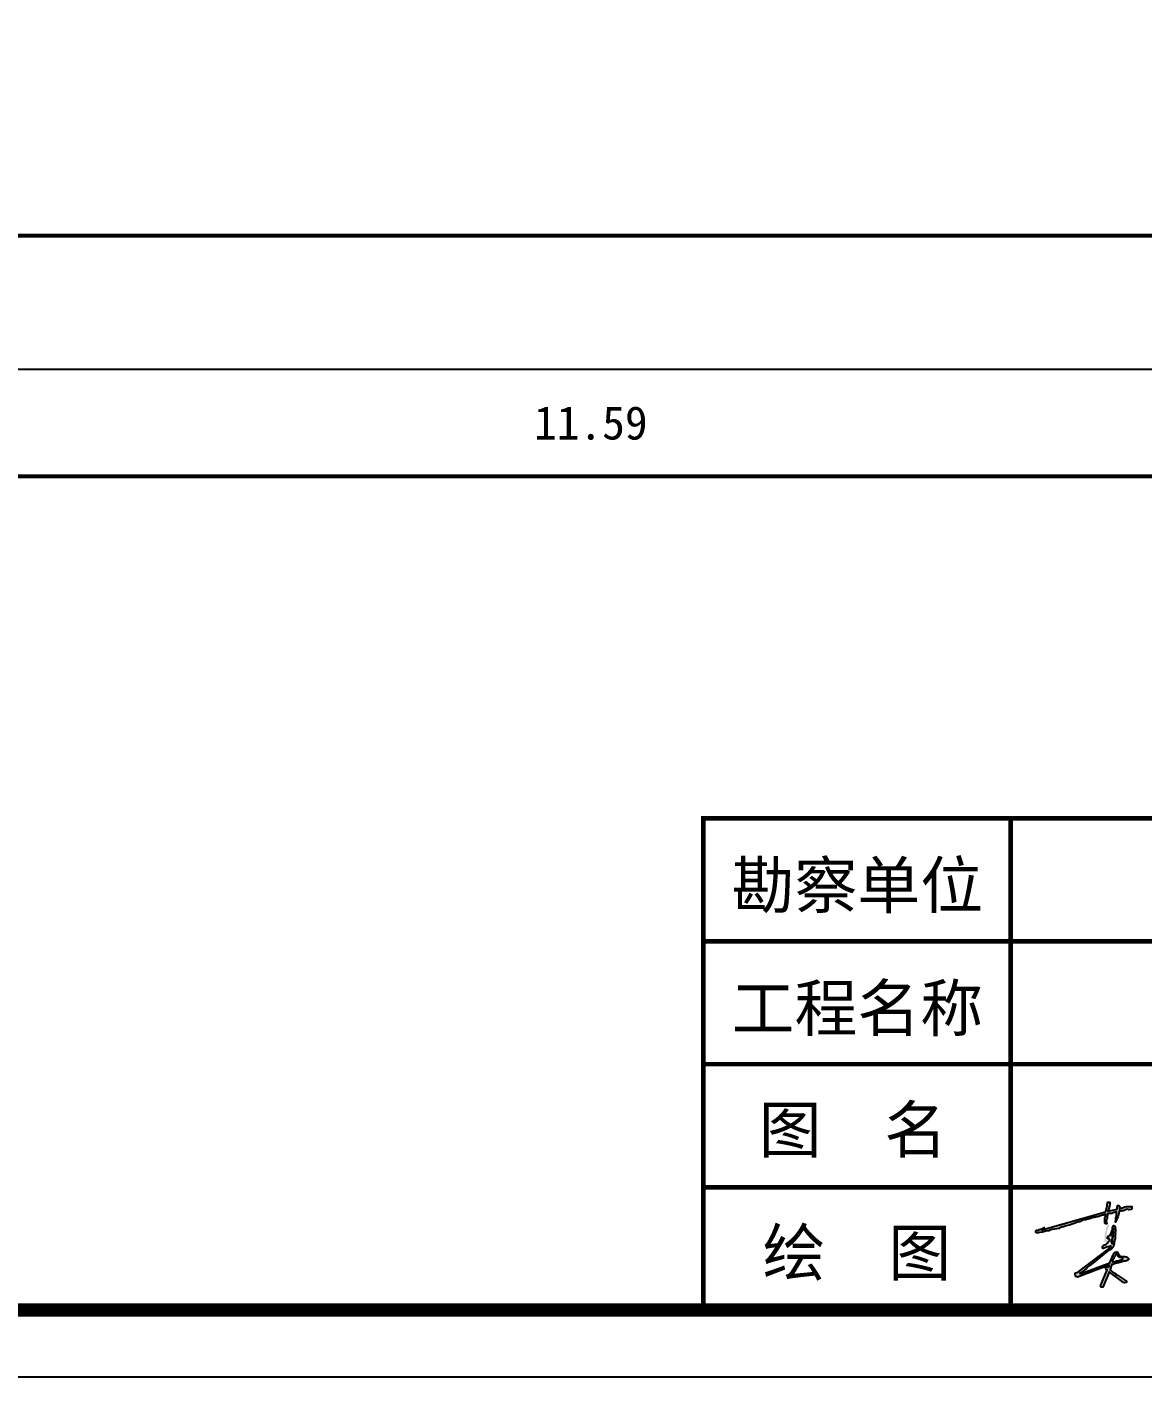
# Model space of a CAD drawing. Header units: millimetres. Extents: x -255 to 9196, y 129 to 426.
# Drawn here: x 1646.1 to 1729.5, y 129.3 to 230.3 of the extents above; entities that cross this region are included whole.
import ezdxf

# ---------------------------------------------------------------- set-up
doc = ezdxf.new("R2010")
doc.units = ezdxf.units.MM
doc.layers.add('不打印', color=7, linetype='Continuous', plot=False)
doc.layers.add('地质-图框', color=7, linetype='Continuous')
doc.layers.add('地质-标注栏', color=7, linetype='Continuous')
doc.styles.get("Standard").update_dxf_attribs({"font": 'simfang_0.ttf', "height": 2.5})
doc.styles.add('标注栏数据', font='simfang_0.ttf', dxfattribs={"width": 0.7, "height": 2.5})

msp = doc.modelspace()

# ---------------------------------------------------------------- hatches: boundary and pattern name
h = msp.add_hatch(color=256)
h.paths.add_polyline_path([(1725.12, 141.08), (1725.19, 141.09), (1725.22, 141.1), (1725.3, 141.13), (1725.37, 141.15), (1725.39, 141.15), (1725.47, 141.16), (1725.53, 141.18), (1725.59, 141.2), (1725.65, 141.22), (1725.67, 141.24), (1725.71, 141.26), (1725.76, 141.26), (1725.84, 141.27), (1725.89, 141.29), (1725.96, 141.3), (1726.02, 141.31), (1726.12, 141.32), (1726.21, 141.35), (1726.25, 141.36), (1726.39, 141.41), (1726.41, 141.42), (1726.48, 141.45), (1726.54, 141.45), (1726.6, 141.48), (1726.65, 141.5), (1726.7, 141.5), (1726.7, 141.46), (1726.7, 141.43), (1726.69, 141.42), (1726.69, 141.39), (1726.69, 141.36), (1726.69, 141.32), (1726.67, 141.29), (1726.66, 141.25), (1726.66, 141.22), (1726.66, 141.18), (1726.66, 141.15), (1726.66, 141.12), (1726.66, 141.07), (1726.66, 141.04), (1726.66, 141), (1726.65, 140.97), (1726.65, 140.93), (1726.66, 140.85), (1726.68, 140.81), (1726.72, 140.79), (1726.77, 140.79), (1726.79, 140.79), (1726.77, 140.87), (1726.74, 140.93), (1726.74, 140.97), (1726.74, 141.01), (1726.76, 141.06), (1726.77, 141.1), (1726.78, 141.13), (1726.79, 141.16), (1726.81, 141.2), (1726.83, 141.23), (1726.83, 141.26), (1726.83, 141.28), (1726.83, 141.34), (1726.83, 141.38), (1726.84, 141.42), (1726.85, 141.46), (1726.83, 141.52), (1726.87, 141.54), (1726.91, 141.56), (1726.94, 141.56), (1727.02, 141.57), (1727.11, 141.57), (1727.17, 141.57), (1727.21, 141.58), (1727.24, 141.6), (1727.27, 141.63), (1727.33, 141.65), (1727.41, 141.66), (1727.44, 141.66), (1727.5, 141.69), (1727.52, 141.7), (1727.53, 141.67), (1727.52, 141.58), (1727.52, 141.53), (1727.52, 141.47), (1727.51, 141.41), (1727.51, 141.37), (1727.51, 141.33), (1727.49, 141.28), (1727.47, 141.22), (1727.48, 141.16), (1727.44, 140.92), (1727.47, 140.98), (1727.51, 141.04), (1727.55, 141.13), (1727.59, 141.19), (1727.62, 141.31), (1727.64, 141.37), (1727.67, 141.46), (1727.67, 141.51), (1727.69, 141.58), (1727.71, 141.68), (1727.72, 141.77), (1727.78, 141.76), (1727.86, 141.74), (1727.95, 141.76), (1728.04, 141.77), (1728.19, 141.85), (1728.25, 141.86), (1728.36, 141.89), (1728.44, 141.85), (1728.59, 141.86), (1728.67, 141.92), (1728.67, 141.99), (1728.67, 142.08), (1728.59, 142.08), (1728.51, 142.09), (1728.45, 142.1), (1728.38, 142.1), (1728.27, 142.1), (1728.15, 142.07), (1728.1, 142.05), (1727.98, 142), (1727.96, 141.99), (1727.94, 141.98), (1727.91, 141.96), (1727.88, 141.96), (1727.86, 141.95), (1727.83, 141.94), (1727.82, 141.93), (1727.78, 141.93), (1727.76, 141.92), (1727.74, 141.91), (1727.74, 141.93), (1727.74, 141.96), (1727.74, 142.01), (1727.75, 142.03), (1727.76, 142.09), (1727.74, 142.12), (1727.7, 142.17), (1727.63, 142.17), (1727.6, 142.17), (1727.59, 142.14), (1727.59, 142.09), (1727.58, 142.07), (1727.58, 142), (1727.58, 141.95), (1727.56, 141.91), (1727.56, 141.88), (1726.87, 141.74), (1726.88, 141.76), (1726.89, 141.79), (1726.92, 141.84), (1726.93, 141.87), (1726.94, 141.93), (1726.96, 142.01), (1726.97, 142.04), (1727, 142.11), (1727, 142.17), (1727.01, 142.2), (1727.02, 142.26), (1727.03, 142.3), (1727.05, 142.35), (1727.03, 142.38), (1727.02, 142.42), (1727, 142.42), (1726.96, 142.42), (1726.92, 142.42), (1726.9, 142.42), (1726.86, 142.4), (1726.85, 142.36), (1726.85, 142.32), (1726.84, 142.29), (1726.83, 142.26), (1726.83, 142.22), (1726.83, 142.19), (1726.83, 142.15), (1726.81, 142.09), (1726.8, 142.04), (1726.8, 142.02), (1726.79, 141.98), (1726.76, 141.94), (1726.75, 141.9), (1726.77, 141.86), (1726.74, 141.79), (1726.72, 141.75), (1726.71, 141.73), (1726.7, 141.68), (1722.03, 140.37), (1721.99, 140.35), (1721.96, 140.34), (1721.91, 140.35), (1721.93, 140.37), (1721.95, 140.4), (1721.98, 140.42), (1722.01, 140.44), (1722.15, 140.53), (1721.98, 140.44), (1721.91, 140.43), (1721.85, 140.4), (1721.81, 140.39), (1721.76, 140.37), (1721.75, 140.37), (1721.68, 140.33), (1721.66, 140.32), (1721.61, 140.31), (1721.58, 140.32), (1721.53, 140.31), (1721.49, 140.27), (1721.48, 140.23), (1721.48, 140.19), (1721.49, 140.15), (1721.55, 140.13), (1721.62, 140.13), (1721.69, 140.13), (1721.75, 140.15), (1721.79, 140.15), (1721.99, 140.18), (1722.24, 140.24), (1722.36, 140.26), (1722.45, 140.27), (1722.53, 140.32), (1722.72, 140.36), (1722.91, 140.39), (1723.2, 140.45), (1723.29, 140.5), (1723.46, 140.56), (1723.55, 140.58), (1723.75, 140.63), (1723.98, 140.7), (1724.09, 140.72), (1724.12, 140.74), (1724.35, 140.81), (1724.44, 140.84), (1724.52, 140.89), (1724.7, 140.93), (1724.78, 140.95), (1724.86, 140.98), (1724.92, 141.01), (1724.98, 141.03), (1725.01, 141.04), (1725.04, 141.06)])
h.paths.add_polyline_path([(1726.92, 140.53), (1726.94, 140.54), (1726.95, 140.56), (1726.97, 140.61), (1726.98, 140.66), (1726.98, 140.69), (1726.95, 140.71), (1726.94, 140.72), (1726.93, 140.72), (1726.93, 140.72), (1726.91, 140.72), (1726.9, 140.7), (1726.9, 140.7), (1726.85, 140.66), (1726.84, 140.65), (1726.82, 140.62), (1726.79, 140.6), (1726.78, 140.59), (1726.78, 140.58), (1726.77, 140.56), (1726.76, 140.53), (1726.74, 140.48), (1726.75, 140.45), (1726.75, 140.41), (1726.75, 140.38), (1726.74, 140.35), (1726.74, 140.34), (1726.73, 140.31), (1726.72, 140.28), (1726.71, 140.26), (1726.71, 140.25), (1726.7, 140.21), (1726.69, 140.17), (1726.69, 140.14), (1726.67, 140.1), (1726.66, 140.08), (1726.66, 140.06), (1726.65, 140.02), (1726.64, 139.96), (1726.64, 139.94), (1726.64, 139.92), (1726.63, 139.89), (1726.62, 139.83), (1726.63, 139.76), (1726.64, 139.69), (1726.64, 139.67), (1726.64, 139.66), (1726.63, 139.59), (1726.62, 139.58), (1726.62, 139.55), (1726.62, 139.53), (1726.62, 139.5), (1726.62, 139.47), (1726.63, 139.42), (1726.64, 139.4), (1726.7, 139.4), (1726.72, 139.43), (1726.79, 139.48), (1726.84, 139.52), (1726.87, 139.55), (1726.87, 139.57), (1726.87, 139.6), (1726.87, 139.62), (1726.88, 139.65), (1726.89, 139.66), (1726.83, 139.69), (1726.84, 139.68), (1726.84, 139.66), (1726.79, 139.63), (1726.77, 139.61), (1726.77, 139.59), (1726.77, 139.57), (1726.75, 139.56), (1726.72, 139.57), (1726.71, 139.6), (1726.71, 139.62), (1726.71, 139.68), (1726.74, 139.72), (1726.75, 139.75), (1726.77, 139.84), (1726.77, 139.89), (1726.77, 139.93), (1726.77, 139.95), (1726.78, 139.98), (1726.78, 140.03), (1726.79, 140.07), (1726.8, 140.12), (1726.8, 140.13), (1726.82, 140.2), (1726.84, 140.26), (1726.84, 140.28), (1726.84, 140.32), (1726.85, 140.36), (1726.86, 140.39), (1726.89, 140.42), (1726.9, 140.44), (1726.9, 140.49)])
h.paths.add_polyline_path([(1727.43, 140.49), (1727.43, 140.52), (1727.43, 140.53), (1727.43, 140.55), (1727.42, 140.58), (1727.41, 140.6), (1727.4, 140.62), (1727.39, 140.63), (1727.38, 140.64), (1727.37, 140.65), (1727.33, 140.66), (1727.29, 140.66), (1727.27, 140.63), (1727.27, 140.6), (1727.24, 140.56), (1727.21, 140.53), (1727.21, 140.49), (1727.24, 140.44), (1727.07, 139.97), (1727.31, 140.45), (1727.31, 140.43), (1727.29, 140.32), (1727.31, 140.13), (1727.3, 140.07), (1727.3, 140.02), (1727.3, 139.98), (1727.29, 139.91), (1727.27, 139.82), (1727.24, 139.73), (1727.23, 139.66), (1727.23, 139.57), (1727.22, 139.53), (1727.22, 139.45), (1727.22, 139.4), (1727.19, 139.3), (1727.18, 139.33), (1727.13, 139.42), (1727.12, 139.46), (1727.12, 139.48), (1727.14, 139.53), (1727.14, 139.56), (1727.14, 139.58), (1727.16, 139.61), (1727.19, 139.69), (1727.2, 139.73), (1727.2, 139.75), (1727.21, 139.8), (1727.21, 139.88), (1727.2, 139.9), (1727.14, 139.94), (1726.98, 139.91), (1726.94, 139.9), (1726.89, 139.87), (1726.86, 139.83), (1726.85, 139.8), (1726.84, 139.76), (1726.83, 139.73), (1726.83, 139.71), (1726.84, 139.7), (1726.89, 139.68), (1726.9, 139.68), (1726.92, 139.68), (1726.93, 139.7), (1726.96, 139.69), (1726.98, 139.67), (1727, 139.65), (1727.02, 139.61), (1727.02, 139.58), (1727, 139.54), (1726.92, 139.46), (1726.83, 139.35), (1726.8, 139.32), (1726.77, 139.3), (1726.74, 139.27), (1726.69, 139.25), (1726.67, 139.23), (1726.62, 139.21), (1726.56, 139.17), (1726.51, 139.13), (1726.47, 139.09), (1726.47, 139.04), (1726.48, 138.98), (1726.5, 138.95), (1726.55, 138.94), (1726.78, 139.04), (1726.87, 139.06), (1726.95, 139.08), (1727.01, 139.1), (1727.05, 139.11), (1727.08, 139.13), (1727.09, 139.13), (1727.11, 139.11), (1727.11, 139.11), (1727.1, 139.08), (1727.07, 139.02), (1724.61, 137.15), (1724.46, 137.12), (1724.44, 137.09), (1724.44, 137.02), (1724.45, 136.95), (1724.46, 136.89), (1724.48, 136.85), (1724.61, 136.81), (1726.69, 137.6), (1726.71, 137.61), (1726.73, 137.61), (1726.97, 137.7), (1726.97, 137.65), (1726.96, 137.61), (1726.92, 137.55), (1726.9, 137.53), (1726.89, 137.57), (1726.79, 137.61), (1726.73, 137.61), (1726.69, 137.6), (1726.69, 137.56), (1726.73, 137.47), (1726.73, 137.45), (1726.75, 137.41), (1726.76, 137.37), (1726.77, 137.34), (1726.83, 137.34), (1726.39, 136.32), (1726.37, 136.25), (1726.33, 136.16), (1726.38, 136.05), (1726.41, 136.05), (1726.49, 136.05), (1726.97, 137.17), (1726.98, 137.2), (1728.04, 136.41), (1728.11, 136.38), (1728.24, 136.41), (1728.26, 136.45), (1728.26, 136.51), (1727.66, 136.91), (1727.65, 136.92), (1727.61, 136.95), (1727.54, 136.98), (1727.48, 137.01), (1727.47, 137.03), (1727.44, 137.07), (1727.4, 137.1), (1727.36, 137.13), (1727.33, 137.14), (1727.24, 137.19), (1727.19, 137.23), (1727.17, 137.25), (1727.13, 137.29), (1727.09, 137.33), (1727.05, 137.36), (1727.05, 137.38), (1727.07, 137.44), (1727.07, 137.45), (1727.09, 137.5), (1727.1, 137.55), (1727.11, 137.59), (1727.13, 137.63), (1727.15, 137.68), (1727.15, 137.7), (1727.14, 137.74), (1727.21, 137.76), (1727.3, 137.77), (1727.38, 137.8), (1727.55, 137.84), (1727.67, 137.88), (1727.7, 137.9), (1727.78, 137.91), (1727.86, 137.93), (1727.91, 137.95), (1728.07, 138.01), (1728.16, 138.01), (1728.26, 138.03), (1728.32, 138.06), (1728.36, 138.07), (1728.42, 138.13), (1728.43, 138.17), (1728.41, 138.21), (1728.37, 138.25), (1728.3, 138.29), (1728.25, 138.32), (1728.15, 138.34), (1728.09, 138.34), (1727.99, 138.35), (1727.95, 138.35), (1727.87, 138.36), (1727.82, 138.37), (1727.81, 138.37), (1727.73, 138.43), (1727.72, 138.44), (1727.71, 138.47), (1727.66, 138.54), (1727.63, 138.58), (1727.62, 138.62), (1727.59, 138.68), (1727.54, 138.7), (1727.45, 138.68), (1727.37, 138.65), (1727.33, 138.6), (1727.32, 138.57), (1727.31, 138.55), (1727.28, 138.46), (1727.25, 138.42), (1727.22, 138.36), (1727.19, 138.3), (1727.17, 138.28), (1727.16, 138.23), (1727.14, 138.17), (1727.03, 137.88), (1725.07, 137.16), (1725, 137.13), (1724.94, 137.11), (1724.89, 137.09), (1724.83, 137.08), (1724.78, 137.08), (1724.78, 137.09), (1724.78, 137.1), (1724.81, 137.11), (1724.83, 137.13), (1725.13, 137.32), (1725.15, 137.35), (1725.25, 137.39), (1725.29, 137.47), (1725.3, 137.5), (1725.37, 137.58), (1725.44, 137.62), (1725.49, 137.66), (1725.55, 137.7), (1725.63, 137.74), (1726.98, 138.84), (1727.04, 138.85), (1727.11, 138.9), (1727.15, 138.95), (1727.2, 138.99), (1727.23, 139), (1727.25, 139.01), (1727.29, 139.1), (1727.31, 139.19), (1727.34, 139.19), (1727.3, 139.24), (1727.33, 139.25), (1727.34, 139.26), (1727.35, 139.3), (1727.35, 139.32), (1727.35, 139.34), (1727.35, 139.39), (1727.37, 139.49), (1727.4, 139.62), (1727.41, 139.68), (1727.41, 139.75), (1727.41, 139.87), (1727.44, 140.08), (1727.43, 140.09), (1727.43, 140.12), (1727.43, 140.14), (1727.44, 140.16), (1727.44, 140.17), (1727.44, 140.18), (1727.44, 140.2), (1727.45, 140.22), (1727.45, 140.22), (1727.45, 140.24), (1727.45, 140.26), (1727.44, 140.27), (1727.44, 140.3), (1727.44, 140.32), (1727.44, 140.35), (1727.44, 140.37), (1727.44, 140.38), (1727.44, 140.4), (1727.44, 140.4), (1727.44, 140.43), (1727.43, 140.45), (1727.43, 140.45)], flags=17)
h.paths.add_polyline_path([(1727.21, 139.88), (1727.2, 139.9), (1727.14, 139.94), (1726.98, 139.91), (1726.94, 139.9), (1726.89, 139.87), (1726.86, 139.83), (1726.85, 139.8), (1726.84, 139.76), (1726.83, 139.73), (1726.83, 139.71), (1726.84, 139.7), (1726.89, 139.68), (1726.9, 139.68), (1726.92, 139.68), (1726.93, 139.7), (1726.96, 139.69), (1726.98, 139.67), (1727, 139.65), (1727.02, 139.61), (1727.02, 139.58), (1727, 139.54), (1726.92, 139.46), (1726.83, 139.35), (1726.8, 139.32), (1726.77, 139.3), (1726.74, 139.27), (1726.69, 139.25), (1726.67, 139.23), (1726.62, 139.21), (1726.56, 139.17), (1726.51, 139.13), (1726.47, 139.09), (1726.47, 139.04), (1726.48, 138.98), (1726.5, 138.95), (1726.55, 138.94), (1726.78, 139.04), (1726.87, 139.06), (1726.95, 139.08), (1727.01, 139.1), (1727.05, 139.11), (1727.08, 139.13), (1727.09, 139.13), (1727.11, 139.11), (1727.11, 139.11), (1727.1, 139.08), (1727.07, 139.02), (1724.61, 137.15), (1724.46, 137.12), (1724.44, 137.09), (1724.44, 137.02), (1724.45, 136.95), (1724.46, 136.89), (1724.48, 136.85), (1724.61, 136.81), (1726.69, 137.6), (1726.69, 137.6), (1726.71, 137.61), (1726.73, 137.61), (1726.97, 137.7), (1726.97, 137.65), (1726.96, 137.61), (1726.92, 137.55), (1726.9, 137.53), (1726.89, 137.57), (1726.79, 137.61), (1726.73, 137.61), (1726.69, 137.6), (1726.69, 137.56), (1726.73, 137.47), (1726.73, 137.45), (1726.75, 137.41), (1726.76, 137.37), (1726.77, 137.34), (1726.83, 137.34), (1726.39, 136.32), (1726.37, 136.25), (1726.33, 136.16), (1726.38, 136.05), (1726.41, 136.05), (1726.49, 136.05), (1726.97, 137.17), (1726.98, 137.2), (1728.04, 136.41), (1728.11, 136.38), (1728.24, 136.41), (1728.26, 136.45), (1728.26, 136.51), (1727.66, 136.91), (1727.65, 136.92), (1727.61, 136.95), (1727.54, 136.98), (1727.48, 137.01), (1727.47, 137.03), (1727.44, 137.07), (1727.4, 137.1), (1727.36, 137.13), (1727.33, 137.14), (1727.24, 137.19), (1727.19, 137.23), (1727.17, 137.25), (1727.13, 137.29), (1727.09, 137.33), (1727.05, 137.36), (1727.05, 137.38), (1727.07, 137.44), (1727.07, 137.45), (1727.09, 137.5), (1727.1, 137.55), (1727.11, 137.59), (1727.13, 137.63), (1727.15, 137.68), (1727.15, 137.7), (1727.14, 137.74), (1727.21, 137.76), (1727.3, 137.77), (1727.38, 137.8), (1727.55, 137.84), (1727.67, 137.88), (1727.7, 137.9), (1727.78, 137.91), (1727.86, 137.93), (1727.91, 137.95), (1728.07, 138.01), (1728.16, 138.01), (1728.26, 138.03), (1728.32, 138.06), (1728.36, 138.07), (1728.42, 138.13), (1728.43, 138.17), (1728.41, 138.21), (1728.37, 138.25), (1728.3, 138.29), (1728.25, 138.32), (1728.15, 138.34), (1728.09, 138.34), (1727.99, 138.35), (1727.95, 138.35), (1727.87, 138.36), (1727.82, 138.37), (1727.81, 138.37), (1727.73, 138.43), (1727.72, 138.44), (1727.71, 138.47), (1727.66, 138.54), (1727.63, 138.58), (1727.62, 138.62), (1727.59, 138.68), (1727.54, 138.7), (1727.45, 138.68), (1727.37, 138.65), (1727.33, 138.6), (1727.32, 138.57), (1727.31, 138.55), (1727.28, 138.46), (1727.25, 138.42), (1727.22, 138.36), (1727.19, 138.3), (1727.17, 138.28), (1727.16, 138.23), (1727.14, 138.17), (1727.03, 137.88), (1725.07, 137.16), (1725, 137.13), (1724.94, 137.11), (1724.89, 137.09), (1724.83, 137.08), (1724.78, 137.08), (1724.78, 137.09), (1724.78, 137.1), (1724.81, 137.11), (1724.83, 137.13), (1725.13, 137.32), (1725.15, 137.35), (1725.25, 137.39), (1725.29, 137.47), (1725.3, 137.5), (1725.37, 137.58), (1725.44, 137.62), (1725.49, 137.66), (1725.55, 137.7), (1725.63, 137.74), (1726.98, 138.84), (1727.04, 138.85), (1727.11, 138.9), (1727.15, 138.95), (1727.2, 138.99), (1727.23, 139), (1727.25, 139.01), (1727.29, 139.1), (1727.31, 139.19), (1727.34, 139.19), (1727.3, 139.24), (1727.33, 139.25), (1727.34, 139.26), (1727.35, 139.3), (1727.35, 139.32), (1727.35, 139.34), (1727.35, 139.39), (1727.37, 139.49), (1727.4, 139.62), (1727.41, 139.68), (1727.41, 139.75), (1727.41, 139.87), (1727.44, 140.08), (1727.43, 140.09), (1727.43, 140.12), (1727.43, 140.14), (1727.44, 140.16), (1727.44, 140.17), (1727.44, 140.18), (1727.44, 140.2), (1727.45, 140.22), (1727.45, 140.22), (1727.45, 140.24), (1727.45, 140.26), (1727.44, 140.27), (1727.44, 140.3), (1727.44, 140.32), (1727.44, 140.35), (1727.44, 140.37), (1727.44, 140.38), (1727.44, 140.4), (1727.44, 140.4), (1727.44, 140.43), (1727.43, 140.45), (1727.43, 140.45), (1727.43, 140.49), (1727.43, 140.52), (1727.43, 140.53), (1727.43, 140.55), (1727.42, 140.58), (1727.41, 140.6), (1727.4, 140.62), (1727.39, 140.63), (1727.38, 140.64), (1727.37, 140.65), (1727.33, 140.66), (1727.29, 140.66), (1727.27, 140.63), (1727.27, 140.6), (1727.24, 140.56), (1727.21, 140.53), (1727.21, 140.49), (1727.24, 140.44), (1727.07, 139.97), (1727.31, 140.45), (1727.31, 140.43), (1727.29, 140.32), (1727.31, 140.13), (1727.3, 140.07), (1727.3, 140.02), (1727.3, 139.98), (1727.29, 139.91), (1727.27, 139.82), (1727.24, 139.73), (1727.23, 139.66), (1727.23, 139.57), (1727.22, 139.53), (1727.22, 139.45), (1727.22, 139.4), (1727.19, 139.3), (1727.18, 139.33), (1727.13, 139.42), (1727.12, 139.46), (1727.12, 139.48), (1727.14, 139.53), (1727.14, 139.56), (1727.14, 139.58), (1727.16, 139.61), (1727.19, 139.69), (1727.2, 139.73), (1727.2, 139.75), (1727.21, 139.8)], flags=17)
h = msp.add_hatch(color=256)
h.paths.add_polyline_path([(1727.31, 139.19), (1727.34, 139.19), (1727.3, 139.24), (1727.33, 139.25), (1727.34, 139.26), (1727.35, 139.3), (1727.35, 139.32), (1727.35, 139.34), (1727.35, 139.39), (1727.37, 139.49), (1727.4, 139.62), (1727.41, 139.68), (1727.41, 139.75), (1727.41, 139.87), (1727.44, 140.08), (1727.43, 140.09), (1727.43, 140.12), (1727.43, 140.14), (1727.44, 140.16), (1727.44, 140.17), (1727.44, 140.18), (1727.44, 140.2), (1727.45, 140.22), (1727.45, 140.22), (1727.45, 140.24), (1727.45, 140.26), (1727.44, 140.27), (1727.44, 140.3), (1727.44, 140.32), (1727.44, 140.35), (1727.44, 140.37), (1727.44, 140.38), (1727.44, 140.4), (1727.44, 140.4), (1727.44, 140.43), (1727.43, 140.45), (1727.43, 140.45), (1727.43, 140.49), (1727.43, 140.52), (1727.43, 140.53), (1727.43, 140.55), (1727.42, 140.58), (1727.41, 140.6), (1727.4, 140.62), (1727.39, 140.63), (1727.38, 140.64), (1727.37, 140.65), (1727.33, 140.66), (1727.29, 140.66), (1727.27, 140.63), (1727.27, 140.6), (1727.24, 140.56), (1727.21, 140.53), (1727.21, 140.49), (1727.24, 140.44), (1727.07, 139.97), (1727.31, 140.45), (1727.31, 140.43), (1727.29, 140.32), (1727.31, 140.13), (1727.3, 140.07), (1727.3, 140.02), (1727.3, 139.98), (1727.29, 139.91), (1727.27, 139.82), (1727.24, 139.73), (1727.23, 139.66), (1727.23, 139.57), (1727.22, 139.53), (1727.22, 139.45), (1727.22, 139.4), (1727.19, 139.3), (1727.18, 139.33), (1727.13, 139.42), (1727.12, 139.46), (1727.12, 139.48), (1727.14, 139.53), (1727.14, 139.56), (1727.14, 139.58), (1727.16, 139.61), (1727.19, 139.69), (1727.2, 139.73), (1727.2, 139.75), (1727.21, 139.8), (1727.21, 139.88), (1727.2, 139.9), (1727.14, 139.94), (1726.98, 139.91), (1726.94, 139.9), (1726.89, 139.87), (1726.86, 139.83), (1726.85, 139.8), (1726.84, 139.76), (1726.83, 139.73), (1726.83, 139.71), (1726.84, 139.7), (1726.89, 139.68), (1726.9, 139.68), (1726.92, 139.68), (1726.93, 139.7), (1726.96, 139.69), (1726.98, 139.67), (1727, 139.65), (1727.02, 139.61), (1727.02, 139.58), (1727, 139.54), (1726.92, 139.46), (1726.83, 139.35), (1726.8, 139.32), (1726.77, 139.3), (1726.74, 139.27), (1726.69, 139.25), (1726.67, 139.23), (1726.62, 139.21), (1726.56, 139.17), (1726.51, 139.13), (1726.47, 139.09), (1726.47, 139.04), (1726.48, 138.98), (1726.5, 138.95), (1726.55, 138.94), (1726.78, 139.04), (1726.87, 139.06), (1726.95, 139.08), (1727.01, 139.1), (1727.05, 139.11), (1727.08, 139.13), (1727.09, 139.13), (1727.11, 139.11), (1727.11, 139.11), (1727.1, 139.08), (1727.07, 139.02), (1724.61, 137.15), (1724.46, 137.12), (1724.44, 137.09), (1724.44, 137.02), (1724.45, 136.95), (1724.46, 136.89), (1724.48, 136.85), (1724.61, 136.81), (1726.69, 137.6), (1726.71, 137.61), (1726.73, 137.61), (1726.97, 137.7), (1726.97, 137.65), (1726.96, 137.61), (1726.92, 137.55), (1726.9, 137.53), (1726.89, 137.57), (1726.79, 137.61), (1726.73, 137.61), (1726.69, 137.6), (1726.69, 137.56), (1726.73, 137.47), (1726.73, 137.45), (1726.75, 137.41), (1726.76, 137.37), (1726.77, 137.34), (1726.83, 137.34), (1726.39, 136.32), (1726.37, 136.25), (1726.33, 136.16), (1726.38, 136.05), (1726.41, 136.05), (1726.49, 136.05), (1726.97, 137.17), (1726.98, 137.2), (1728.04, 136.41), (1728.11, 136.38), (1728.24, 136.41), (1728.26, 136.45), (1728.26, 136.51), (1727.66, 136.91), (1727.65, 136.92), (1727.61, 136.95), (1727.54, 136.98), (1727.48, 137.01), (1727.47, 137.03), (1727.44, 137.07), (1727.4, 137.1), (1727.36, 137.13), (1727.33, 137.14), (1727.24, 137.19), (1727.19, 137.23), (1727.17, 137.25), (1727.13, 137.29), (1727.09, 137.33), (1727.05, 137.36), (1727.05, 137.38), (1727.07, 137.44), (1727.07, 137.45), (1727.09, 137.5), (1727.1, 137.55), (1727.11, 137.59), (1727.13, 137.63), (1727.15, 137.68), (1727.15, 137.7), (1727.14, 137.74), (1727.21, 137.76), (1727.3, 137.77), (1727.38, 137.8), (1727.55, 137.84), (1727.67, 137.88), (1727.7, 137.9), (1727.78, 137.91), (1727.86, 137.93), (1727.91, 137.95), (1728.07, 138.01), (1728.16, 138.01), (1728.26, 138.03), (1728.32, 138.06), (1728.36, 138.07), (1728.42, 138.13), (1728.43, 138.17), (1728.41, 138.21), (1728.37, 138.25), (1728.3, 138.29), (1728.25, 138.32), (1728.15, 138.34), (1728.09, 138.34), (1727.99, 138.35), (1727.95, 138.35), (1727.87, 138.36), (1727.82, 138.37), (1727.81, 138.37), (1727.73, 138.43), (1727.72, 138.44), (1727.71, 138.47), (1727.66, 138.54), (1727.63, 138.58), (1727.62, 138.62), (1727.59, 138.68), (1727.54, 138.7), (1727.45, 138.68), (1727.37, 138.65), (1727.33, 138.6), (1727.32, 138.57), (1727.31, 138.55), (1727.28, 138.46), (1727.25, 138.42), (1727.22, 138.36), (1727.19, 138.3), (1727.17, 138.28), (1727.16, 138.23), (1727.14, 138.17), (1727.03, 137.88), (1725.07, 137.16), (1725, 137.13), (1724.94, 137.11), (1724.89, 137.09), (1724.83, 137.08), (1724.78, 137.08), (1724.78, 137.09), (1724.78, 137.1), (1724.81, 137.11), (1724.83, 137.13), (1725.13, 137.32), (1725.15, 137.35), (1725.25, 137.39), (1725.29, 137.47), (1725.3, 137.5), (1725.37, 137.58), (1725.44, 137.62), (1725.49, 137.66), (1725.55, 137.7), (1725.63, 137.74), (1726.98, 138.84), (1727.04, 138.85), (1727.11, 138.9), (1727.15, 138.95), (1727.2, 138.99), (1727.23, 139), (1727.25, 139.01), (1727.29, 139.1)])
h.paths.add_polyline_path([(1726.95, 139.24), (1726.88, 139.23), (1726.86, 139.22), (1726.83, 139.22), (1726.86, 139.25), (1726.87, 139.26), (1726.9, 139.28), (1726.93, 139.32), (1726.95, 139.35), (1726.95, 139.38), (1726.98, 139.42), (1727, 139.43), (1727.01, 139.44), (1727.05, 139.43), (1727.06, 139.42), (1727.08, 139.4), (1727.09, 139.38), (1727.1, 139.34), (1727.11, 139.3), (1727.11, 139.29), (1727.1, 139.28), (1727.1, 139.27), (1727.1, 139.26)], flags=16)
h.paths.add_polyline_path([(1727.1, 139.67), (1727.05, 139.67), (1727.01, 139.69), (1727, 139.7), (1727, 139.73), (1727, 139.75), (1727, 139.76), (1727.01, 139.76), (1727.07, 139.77), (1727.14, 139.77), (1727.15, 139.75), (1727.15, 139.74), (1727.15, 139.73), (1727.14, 139.7), (1727.12, 139.68)], flags=16)
h.paths.add_polyline_path([(1727.53, 138.61), (1727.59, 138.63), (1727.59, 138.62), (1727.59, 138.61), (1727.6, 138.59), (1727.6, 138.57), (1727.6, 138.54), (1727.6, 138.51), (1727.61, 138.49), (1727.62, 138.47), (1727.64, 138.44), (1727.65, 138.41), (1727.65, 138.38), (1727.65, 138.36), (1727.67, 138.33), (1727.73, 138.29), (1727.78, 138.27), (1727.86, 138.24), (1727.94, 138.22), (1728, 138.2), (1727.99, 138.17), (1727.96, 138.14), (1727.92, 138.11), (1727.87, 138.1), (1727.77, 138.07), (1727.69, 138.04), (1727.65, 138.02), (1727.53, 138.02), (1727.46, 138.01), (1727.44, 138), (1727.41, 137.98), (1727.27, 137.96), (1727.25, 137.95), (1727.21, 137.95), (1727.21, 137.96), (1727.21, 137.98), (1727.21, 137.99), (1727.23, 138.02), (1727.24, 138.07), (1727.25, 138.11), (1727.27, 138.16), (1727.31, 138.21), (1727.33, 138.25), (1727.35, 138.29), (1727.38, 138.34), (1727.4, 138.37), (1727.41, 138.38), (1727.47, 138.46), (1727.47, 138.49), (1727.5, 138.55), (1727.51, 138.58), (1727.51, 138.59)], flags=16)

# ---------------------------------------------------------------- linework, layer by layer
at = {"const_width": 0.345}
for points in [[(1696.63, 171.11), (1880.49, 171.11), (1880.49, 134.34), (1696.63, 134.34), (1696.63, 171.11)], [(1696.63, 171.11), (1880.49, 171.11), (1880.49, 134.34), (1696.63, 134.34), (1696.63, 171.11)], [(1719.61, 134.34), (1719.61, 171.11)], [(1696.63, 161.92), (1880.49, 161.92)], [(1696.63, 152.73), (1880.49, 152.73)], [(1696.63, 143.53), (1880.49, 143.53)], [(1719.61, 143.53), (1880.49, 143.53)]]:
    msp.add_lwpolyline(points, dxfattribs=at)
for points in [[(1722.15, 140.53), (1722.01, 140.44), (1721.98, 140.42), (1721.95, 140.4), (1721.95, 140.4), (1721.93, 140.37), (1721.93, 140.37), (1721.91, 140.35), (1721.91, 140.35), (1721.96, 140.34), (1721.99, 140.35), (1722.03, 140.37), (1726.7, 141.68), (1726.71, 141.73), (1726.72, 141.75), (1726.72, 141.75), (1726.74, 141.79), (1726.74, 141.79), (1726.77, 141.86), (1726.75, 141.9), (1726.76, 141.94), (1726.76, 141.94), (1726.79, 141.98), (1726.8, 142.02), (1726.8, 142.04), (1726.8, 142.04), (1726.81, 142.09), (1726.81, 142.09), (1726.83, 142.15), (1726.83, 142.19), (1726.83, 142.22), (1726.83, 142.26), (1726.84, 142.29), (1726.85, 142.32), (1726.85, 142.36), (1726.85, 142.36), (1726.86, 142.4), (1726.86, 142.4), (1726.9, 142.42), (1726.9, 142.42), (1726.92, 142.42), (1726.96, 142.42), (1727, 142.42), (1727.02, 142.42), (1727.03, 142.38), (1727.03, 142.38), (1727.05, 142.35), (1727.03, 142.3), (1727.02, 142.26), (1727.02, 142.26), (1727.01, 142.2), (1727, 142.17), (1727, 142.17), (1727, 142.11), (1727, 142.11), (1726.97, 142.04), (1726.96, 142.01), (1726.94, 141.93), (1726.93, 141.87), (1726.92, 141.84), (1726.89, 141.79), (1726.89, 141.79), (1726.88, 141.76), (1726.87, 141.74), (1727.56, 141.88), (1727.56, 141.91), (1727.56, 141.91), (1727.58, 141.95), (1727.58, 141.95), (1727.58, 142), (1727.58, 142), (1727.58, 142.07), (1727.59, 142.09), (1727.59, 142.09), (1727.59, 142.14), (1727.59, 142.14), (1727.6, 142.17), (1727.6, 142.17), (1727.63, 142.17), (1727.63, 142.17), (1727.7, 142.17), (1727.7, 142.17), (1727.74, 142.12), (1727.76, 142.09), (1727.75, 142.03), (1727.74, 142.01), (1727.74, 142.01), (1727.74, 141.96), (1727.74, 141.96), (1727.74, 141.93), (1727.74, 141.91), (1727.76, 141.92), (1727.78, 141.93), (1727.82, 141.93), (1727.83, 141.94), (1727.86, 141.95), (1727.88, 141.96), (1727.91, 141.96), (1727.94, 141.98), (1727.96, 141.99), (1727.98, 142), (1728.1, 142.05), (1728.15, 142.07), (1728.27, 142.1), (1728.27, 142.1), (1728.38, 142.1), (1728.45, 142.1), (1728.51, 142.09), (1728.59, 142.08), (1728.67, 142.08), (1728.67, 141.99), (1728.67, 141.99), (1728.67, 141.92), (1728.59, 141.86), (1728.59, 141.86), (1728.44, 141.85), (1728.36, 141.89), (1728.36, 141.89), (1728.25, 141.86), (1728.19, 141.85), (1728.19, 141.85), (1728.04, 141.77), (1728.04, 141.77), (1727.95, 141.76), (1727.95, 141.76), (1727.86, 141.74), (1727.78, 141.76), (1727.72, 141.77), (1727.71, 141.68), (1727.71, 141.68), (1727.69, 141.58), (1727.69, 141.58), (1727.67, 141.51), (1727.67, 141.46), (1727.67, 141.46), (1727.64, 141.37), (1727.62, 141.31), (1727.62, 141.31), (1727.59, 141.19), (1727.55, 141.13), (1727.55, 141.13), (1727.51, 141.04), (1727.51, 141.04), (1727.47, 140.98), (1727.47, 140.98), (1727.44, 140.92), (1727.48, 141.16), (1727.47, 141.22), (1727.49, 141.28), (1727.51, 141.33), (1727.51, 141.37), (1727.51, 141.41), (1727.52, 141.47), (1727.52, 141.53), (1727.52, 141.58), (1727.53, 141.67), (1727.52, 141.7), (1727.5, 141.69), (1727.44, 141.66), (1727.41, 141.66), (1727.33, 141.65), (1727.27, 141.63), (1727.24, 141.6), (1727.21, 141.58), (1727.17, 141.57), (1727.11, 141.57), (1727.02, 141.57), (1726.94, 141.56), (1726.91, 141.56), (1726.87, 141.54), (1726.87, 141.54), (1726.83, 141.52), (1726.85, 141.46), (1726.84, 141.42), (1726.83, 141.38), (1726.83, 141.34), (1726.83, 141.28), (1726.83, 141.26), (1726.83, 141.23), (1726.81, 141.2), (1726.79, 141.16), (1726.78, 141.13), (1726.77, 141.1), (1726.76, 141.06), (1726.74, 141.01), (1726.74, 140.97), (1726.74, 140.93), (1726.77, 140.87), (1726.79, 140.79), (1726.77, 140.79), (1726.72, 140.79), (1726.68, 140.81), (1726.66, 140.85), (1726.65, 140.93), (1726.65, 140.97), (1726.66, 141), (1726.66, 141.04), (1726.66, 141.07), (1726.66, 141.12), (1726.66, 141.15), (1726.66, 141.18), (1726.66, 141.22), (1726.66, 141.25), (1726.67, 141.29), (1726.69, 141.32), (1726.69, 141.36), (1726.69, 141.39), (1726.69, 141.42), (1726.7, 141.43), (1726.7, 141.46), (1726.7, 141.5), (1726.65, 141.5), (1726.6, 141.48), (1726.54, 141.45), (1726.48, 141.45), (1726.41, 141.42), (1726.39, 141.41), (1726.25, 141.36), (1726.21, 141.35), (1726.12, 141.32), (1726.02, 141.31), (1725.96, 141.3), (1725.89, 141.29), (1725.84, 141.27), (1725.76, 141.26), (1725.71, 141.26), (1725.67, 141.24), (1725.65, 141.22), (1725.59, 141.2), (1725.53, 141.18), (1725.47, 141.16), (1725.39, 141.15), (1725.37, 141.15), (1725.3, 141.13), (1725.22, 141.1), (1725.19, 141.09), (1725.12, 141.08), (1725.04, 141.06), (1725.01, 141.04), (1724.98, 141.03), (1724.92, 141.01), (1724.86, 140.98), (1724.78, 140.95), (1724.7, 140.93), (1724.52, 140.89), (1724.44, 140.84), (1724.35, 140.81), (1724.12, 140.74), (1724.09, 140.72), (1723.98, 140.7), (1723.75, 140.63), (1723.55, 140.58), (1723.46, 140.56), (1723.29, 140.5), (1723.2, 140.45), (1722.91, 140.39), (1722.72, 140.36), (1722.53, 140.32), (1722.45, 140.27), (1722.36, 140.26), (1722.24, 140.24), (1721.99, 140.18), (1721.79, 140.15), (1721.75, 140.15), (1721.69, 140.13), (1721.62, 140.13), (1721.55, 140.13), (1721.49, 140.15), (1721.48, 140.19), (1721.48, 140.23), (1721.49, 140.27), (1721.53, 140.31), (1721.58, 140.32), (1721.61, 140.31), (1721.66, 140.32), (1721.68, 140.33), (1721.75, 140.37), (1721.76, 140.37), (1721.81, 140.39), (1721.85, 140.4), (1721.91, 140.43), (1721.98, 140.44), (1722.15, 140.53)], [(1727.33, 140.66), (1727.37, 140.65), (1727.38, 140.64), (1727.39, 140.63), (1727.4, 140.62), (1727.41, 140.6), (1727.42, 140.58), (1727.43, 140.55), (1727.43, 140.53), (1727.43, 140.52), (1727.43, 140.49), (1727.43, 140.45), (1727.43, 140.45), (1727.44, 140.43), (1727.44, 140.4), (1727.44, 140.4), (1727.44, 140.38), (1727.44, 140.37), (1727.44, 140.35), (1727.44, 140.32), (1727.44, 140.3), (1727.44, 140.27), (1727.45, 140.26), (1727.45, 140.24), (1727.45, 140.22), (1727.45, 140.22), (1727.44, 140.2), (1727.44, 140.18), (1727.44, 140.17), (1727.44, 140.16), (1727.43, 140.14), (1727.43, 140.12), (1727.43, 140.09), (1727.44, 140.08), (1727.41, 139.87), (1727.41, 139.75), (1727.41, 139.68), (1727.4, 139.62), (1727.37, 139.49), (1727.35, 139.39), (1727.35, 139.34), (1727.35, 139.32), (1727.35, 139.3), (1727.34, 139.26), (1727.33, 139.25), (1727.3, 139.24), (1727.34, 139.19), (1727.31, 139.19), (1727.29, 139.1), (1727.25, 139.01), (1727.23, 139), (1727.2, 138.99), (1727.15, 138.95), (1727.11, 138.9), (1727.04, 138.85), (1726.98, 138.84), (1725.63, 137.74), (1725.55, 137.7), (1725.49, 137.66), (1725.44, 137.62), (1725.37, 137.58), (1725.3, 137.5), (1725.29, 137.47), (1725.25, 137.39), (1725.15, 137.35), (1725.13, 137.32), (1724.83, 137.13), (1724.81, 137.11), (1724.78, 137.1), (1724.78, 137.09), (1724.78, 137.08), (1724.83, 137.08), (1724.89, 137.09), (1724.94, 137.11), (1725, 137.13), (1725.07, 137.16), (1727.03, 137.88), (1727.14, 138.17), (1727.16, 138.23), (1727.17, 138.28), (1727.19, 138.3), (1727.22, 138.36), (1727.25, 138.42), (1727.28, 138.46), (1727.31, 138.55), (1727.32, 138.57), (1727.33, 138.6), (1727.37, 138.65), (1727.45, 138.68), (1727.54, 138.7), (1727.59, 138.68), (1727.62, 138.62), (1727.63, 138.58), (1727.66, 138.54), (1727.71, 138.47), (1727.72, 138.44), (1727.73, 138.43), (1727.81, 138.37), (1727.82, 138.37), (1727.87, 138.36), (1727.95, 138.35), (1727.99, 138.35), (1728.09, 138.34), (1728.15, 138.34), (1728.25, 138.32), (1728.3, 138.29), (1728.37, 138.25), (1728.41, 138.21), (1728.43, 138.17), (1728.42, 138.13), (1728.36, 138.07), (1728.32, 138.06), (1728.26, 138.03), (1728.16, 138.01), (1728.07, 138.01), (1727.91, 137.95), (1727.86, 137.93), (1727.78, 137.91), (1727.7, 137.9), (1727.67, 137.88), (1727.55, 137.84), (1727.38, 137.8), (1727.3, 137.77), (1727.21, 137.76), (1727.14, 137.74), (1727.15, 137.7), (1727.15, 137.68), (1727.13, 137.63), (1727.11, 137.59), (1727.1, 137.55), (1727.09, 137.5), (1727.07, 137.45), (1727.07, 137.44), (1727.05, 137.38), (1727.05, 137.36), (1727.09, 137.33), (1727.13, 137.29), (1727.17, 137.25), (1727.19, 137.23), (1727.24, 137.19), (1727.33, 137.14), (1727.36, 137.13), (1727.4, 137.1), (1727.44, 137.07), (1727.47, 137.03), (1727.48, 137.01), (1727.54, 136.98), (1727.61, 136.95), (1727.65, 136.92), (1727.66, 136.91), (1728.26, 136.51), (1728.26, 136.45), (1728.24, 136.41), (1728.11, 136.38), (1728.04, 136.41), (1726.98, 137.2), (1726.97, 137.17), (1726.49, 136.05), (1726.41, 136.05), (1726.38, 136.05), (1726.33, 136.16), (1726.37, 136.25), (1726.39, 136.32), (1726.83, 137.34), (1726.77, 137.34), (1726.76, 137.37), (1726.75, 137.41), (1726.73, 137.45), (1726.73, 137.47), (1726.69, 137.56), (1726.69, 137.6), (1726.71, 137.61), (1726.79, 137.61), (1726.89, 137.57), (1726.9, 137.53), (1726.92, 137.55), (1726.96, 137.61), (1726.97, 137.65), (1726.97, 137.7), (1724.61, 136.81), (1724.48, 136.85), (1724.46, 136.89), (1724.45, 136.95), (1724.44, 137.02), (1724.44, 137.09), (1724.46, 137.12), (1724.61, 137.15), (1727.07, 139.02)], [(1727.07, 139.02), (1727.1, 139.08), (1727.11, 139.11), (1727.11, 139.11), (1727.09, 139.13), (1727.08, 139.13), (1727.05, 139.11), (1727.01, 139.1), (1726.95, 139.08), (1726.87, 139.06), (1726.78, 139.04), (1726.55, 138.94), (1726.5, 138.95), (1726.48, 138.98), (1726.47, 139.04), (1726.47, 139.09), (1726.51, 139.13), (1726.56, 139.17), (1726.62, 139.21), (1726.67, 139.23), (1726.69, 139.25), (1726.74, 139.27), (1726.77, 139.3), (1726.8, 139.32), (1726.83, 139.35), (1726.92, 139.46), (1727, 139.54), (1727.02, 139.58), (1727.02, 139.61), (1727, 139.65), (1726.98, 139.67), (1726.96, 139.69), (1726.93, 139.7), (1726.92, 139.68), (1726.9, 139.68), (1726.89, 139.68), (1726.84, 139.7), (1726.83, 139.71), (1726.83, 139.73), (1726.84, 139.76), (1726.85, 139.8), (1726.86, 139.83), (1726.89, 139.87), (1726.94, 139.9), (1726.98, 139.91), (1727.14, 139.94), (1727.2, 139.9), (1727.21, 139.88), (1727.21, 139.8), (1727.2, 139.75), (1727.2, 139.73), (1727.19, 139.69), (1727.16, 139.61), (1727.14, 139.58), (1727.14, 139.56), (1727.14, 139.53), (1727.12, 139.48), (1727.12, 139.46), (1727.13, 139.42), (1727.18, 139.33), (1727.19, 139.3), (1727.22, 139.4), (1727.22, 139.45), (1727.22, 139.53), (1727.23, 139.57), (1727.23, 139.66), (1727.24, 139.73), (1727.27, 139.82), (1727.29, 139.91), (1727.3, 139.98), (1727.3, 140.02), (1727.3, 140.07), (1727.31, 140.13), (1727.29, 140.32), (1727.31, 140.43), (1727.31, 140.45), (1727.07, 139.97), (1727.24, 140.44), (1727.21, 140.49), (1727.21, 140.53), (1727.24, 140.56), (1727.27, 140.6), (1727.27, 140.63), (1727.29, 140.66), (1727.33, 140.66)], [(1727.27, 137.96), (1727.41, 137.98), (1727.44, 138), (1727.46, 138.01), (1727.53, 138.02), (1727.65, 138.02), (1727.69, 138.04), (1727.77, 138.07), (1727.87, 138.1), (1727.92, 138.11), (1727.96, 138.14), (1727.99, 138.17), (1728, 138.2), (1727.94, 138.22), (1727.86, 138.24), (1727.78, 138.27), (1727.73, 138.29), (1727.67, 138.33), (1727.65, 138.36), (1727.65, 138.38), (1727.65, 138.41), (1727.64, 138.44), (1727.62, 138.47), (1727.61, 138.49), (1727.6, 138.51), (1727.6, 138.54), (1727.6, 138.57), (1727.6, 138.59), (1727.59, 138.61), (1727.59, 138.62), (1727.59, 138.63), (1727.53, 138.61), (1727.51, 138.59), (1727.51, 138.58), (1727.5, 138.55), (1727.47, 138.49), (1727.47, 138.46), (1727.41, 138.38), (1727.4, 138.37), (1727.38, 138.34), (1727.35, 138.29), (1727.33, 138.25), (1727.31, 138.21), (1727.27, 138.16), (1727.25, 138.11), (1727.24, 138.07), (1727.23, 138.02), (1727.21, 137.99), (1727.21, 137.98), (1727.21, 137.96), (1727.21, 137.95), (1727.25, 137.95), (1727.27, 137.96)]]:
    msp.add_lwpolyline(points)
at = {"layer": '不打印', "linetype": 'Continuous', "const_width": 0.15}
msp.add_lwpolyline([(1465.49, 129.34), (1885.49, 129.34), (1885.49, 426.34), (1465.49, 426.34), (1465.49, 129.34)], dxfattribs=at)
at = {"layer": '地质-图框', "linetype": 'Continuous', "const_width": 1}
msp.add_lwpolyline([(1470.49, 134.34), (1880.49, 134.34), (1880.49, 421.34), (1470.49, 421.34), (1470.49, 134.34), (1880.49, 134.34)], dxfattribs=at)
at = {"layer": '地质-标注栏', "color": 7, "linetype": 'Continuous', "const_width": 0.3}
for points in [[(1518.11, 214.69), (1832.86, 214.69)], [(1518.11, 196.69), (1832.86, 196.69)]]:
    msp.add_lwpolyline(points, dxfattribs=at)
at = {"layer": '地质-标注栏', "color": 7, "linetype": 'Continuous'}
msp.add_lwpolyline([(1518.11, 204.69), (1832.86, 204.69)], dxfattribs=at)

# ---------------------------------------------------------------- texts
for s, p in [('勘察单位', (1698.74, 164.39)), ('工程名称', (1698.74, 155.2)), ('图  名', (1700.77, 146.11)), ('绘  图', (1701.06, 136.92))]:
    msp.add_text(s, height=3.447).set_placement(p)
at = {"layer": '地质-标注栏', "color": 7, "linetype": 'Continuous', "style": '标注栏数据'}
msp.add_text('11.59', height=2.5, dxfattribs=at).set_placement((1683.96, 199.44))

doc.saveas('drawing.dxf')
